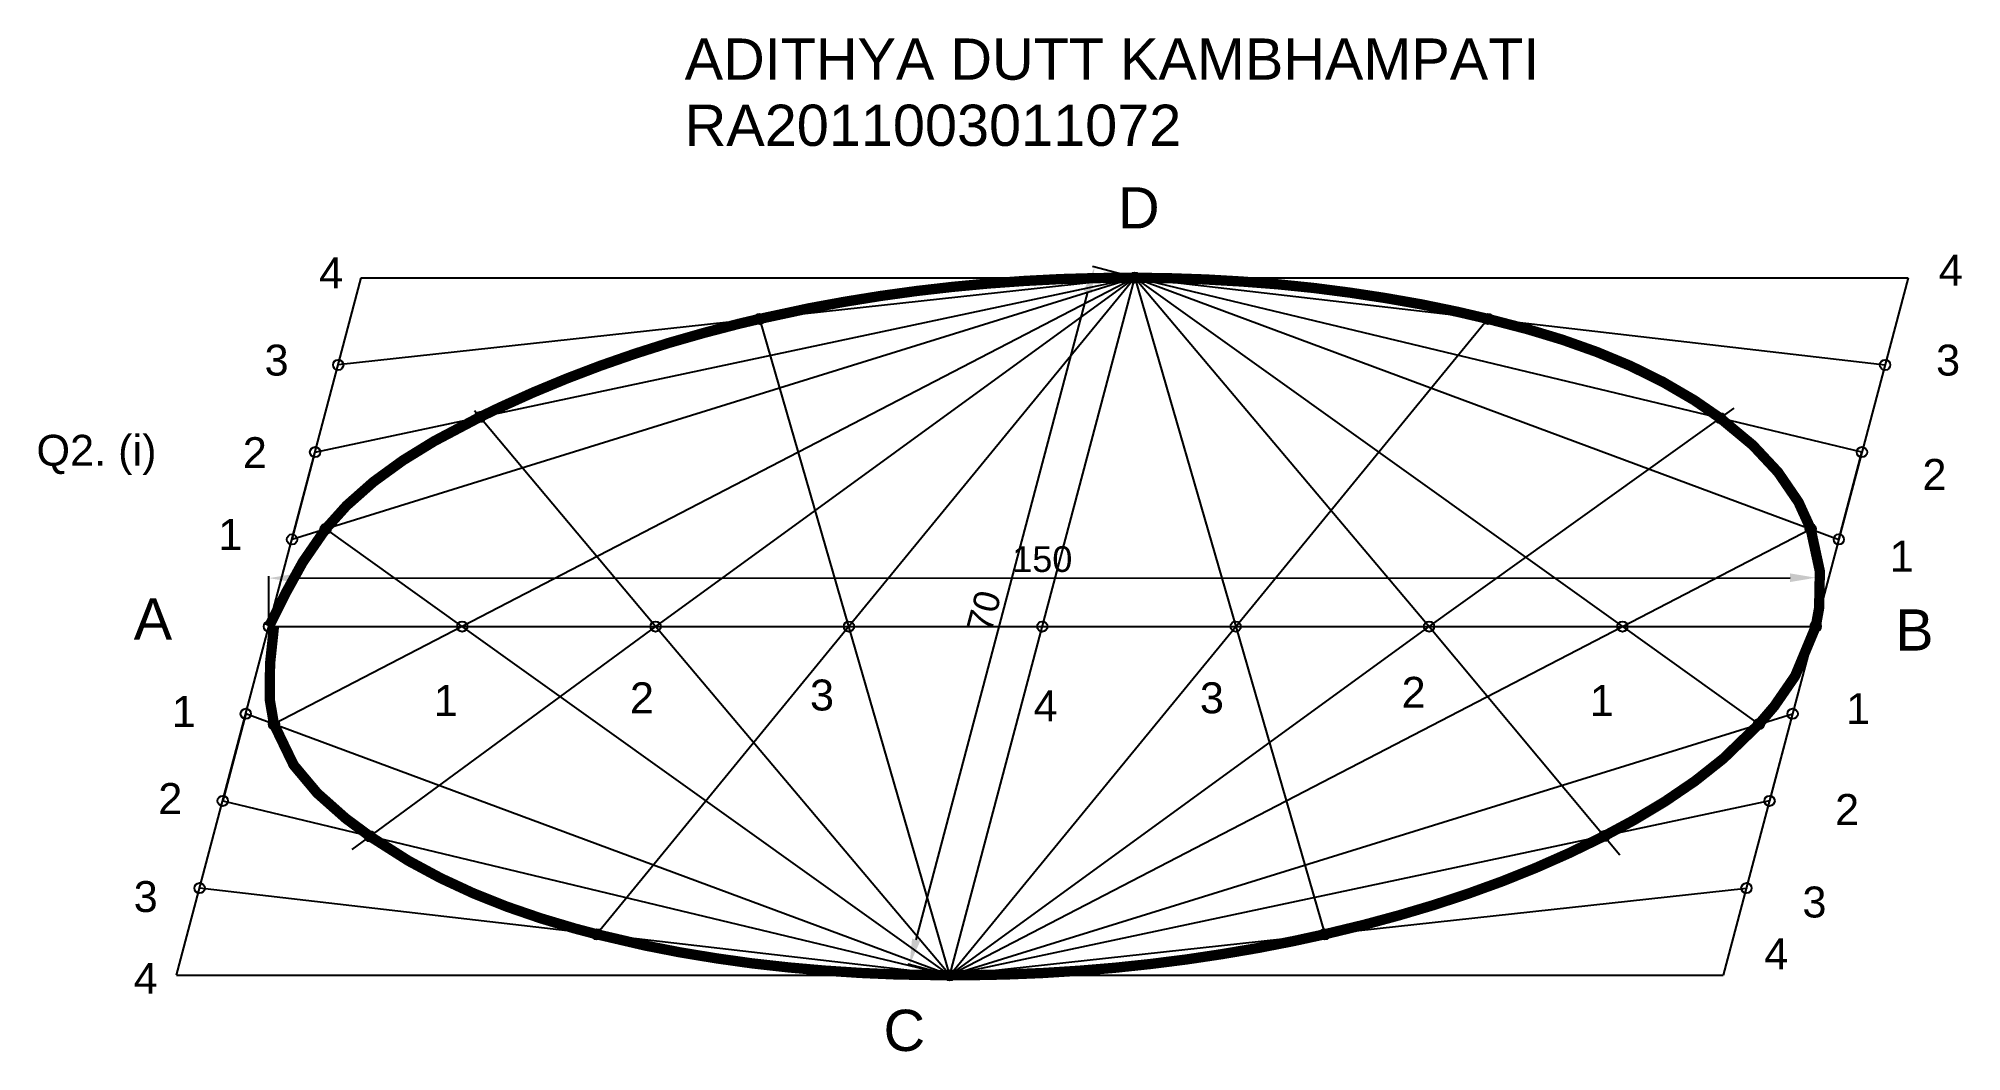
# Model space of a CAD drawing. Header units: millimetres. Extents: x 112 to 299, y 119 to 217.
import ezdxf

# ---------------------------------------------------------------- set-up
doc = ezdxf.new("R2010")
doc.units = ezdxf.units.MM
doc.header["$MEASUREMENT"] = 0
doc.header["$PDMODE"] = 32
doc.styles.get("Standard").update_dxf_attribs({"font": 'arial.ttf'})
doc.dimstyles.new('', dxfattribs={"dimtxt": 2.5, "dimasz": 2.5, "dimexe": 0.18, "dimexo": 0.0625, "dimgap": 0.53, "dimtad": 1, "dimdec": 0, "dimdsep": 46, "dimtxsty": 'Standard', "dimcen": 2.5, "dimadec": 0, "dimazin": 0, "dimtfac": 1, "dimtdec": 0, "dimtmove": 0, "dimatfit": 3, "dimfxl": 1, "dimtolj": 1, "dimtzin": 0, "dimarcsym": 0})

# ---------------------------------------------------------------- blocks, each defined once
blk = doc.blocks.new('*D2')
at = {"color": 0, "linetype": 'ByBlock', "lineweight": -2, "transparency": 16777216}
for p, q in [((218.64, 193.64), (214.62, 194.71)), ((197.51, 129.41), (214.16, 192.24)), ((200.72, 125.98), (196.7, 127.04))]:
    blk.add_line(p, q, dxfattribs=at)
at = {"color": 0, "transparency": 16777216}
for points in [[(213.75, 192.35), (214.56, 192.14), (214.8, 194.66)], [(197.11, 129.52), (197.91, 129.3), (196.87, 126.99)]]:
    blk.add_solid(points, dxfattribs=at)
at = {"layer": 'Defpoints', "color": 0, "transparency": 16777216}
for p in [(214.8, 194.66), (218.7, 193.63), (200.78, 125.96)]:
    blk.add_point(p, dxfattribs=at)
at = {"color": 0, "transparency": 16777216, "insert": (204.09, 161.29), "char_height": 2.5, "attachment_point": 5, "rotation": 75.1622}
blk.add_mtext('\\A1;70', dxfattribs=at)
blk = doc.blocks.new('*D3')
at = {"color": 0, "linetype": 'ByBlock', "lineweight": -2, "transparency": 16777216}
for p, q in [((134.74, 159.85), (134.74, 164.67)), ((137.24, 164.49), (282.25, 164.53)), ((284.75, 159.9), (284.75, 164.71))]:
    blk.add_line(p, q, dxfattribs=at)
at = {"color": 0, "transparency": 16777216}
for points in [[(137.24, 164.91), (137.24, 164.07), (134.74, 164.49)], [(282.25, 164.95), (282.25, 164.11), (284.75, 164.53)]]:
    blk.add_solid(points, dxfattribs=at)
at = {"layer": 'Defpoints', "color": 0, "transparency": 16777216}
for p in [(284.75, 164.53), (134.74, 159.79), (284.75, 159.83)]:
    blk.add_point(p, dxfattribs=at)
at = {"color": 0, "transparency": 16777216, "insert": (209.74, 166.32), "char_height": 2.5, "attachment_point": 5, "rotation": 0.0161}
blk.add_mtext('\\A1;150', dxfattribs=at)

msp = doc.modelspace()

# ---------------------------------------------------------------- linework, layer by layer
for p, q in [((125.78, 125.96), (143.7, 193.63)), ((218.7, 193.63), (136.98, 168.25)), ((139.22, 176.71), (218.7, 193.63)), ((218.7, 193.63), (141.46, 185.17)), ((143.7, 193.63), (293.7, 193.63)), ((218.7, 193.63), (153.49, 159.79)), ((218.7, 193.63), (172.24, 159.79)), ((218.7, 193.63), (190.99, 159.79)), ((200.78, 125.96), (218.7, 193.63)), ((218.7, 193.63), (286.98, 168.25)), ((289.22, 176.71), (218.7, 193.63)), ((218.7, 193.63), (291.46, 185.17)), ((218.7, 193.63), (228.49, 159.79)), ((218.7, 193.63), (247.24, 159.79)), ((218.7, 193.63), (265.99, 159.79)), ((293.7, 193.63), (275.78, 125.96)), ((190.99, 159.79), (182.35, 189.64)), ((228.49, 159.79), (252.94, 189.64)), ((247.24, 159.79), (276.84, 180.97)), ((172.24, 159.79), (154.68, 180.71)), ((136.98, 168.25), (139.22, 176.71)), ((286.98, 168.25), (289.22, 176.71)), ((153.49, 159.79), (140.25, 169.27)), ((265.99, 159.79), (284.25, 169.27)), ((134.74, 159.79), (284.74, 159.79)), ((153.49, 159.79), (135.23, 150.32)), ((172.24, 159.79), (142.78, 138.17)), ((200.78, 125.96), (153.49, 159.79)), ((190.99, 159.79), (166.54, 129.94)), ((200.78, 125.96), (172.24, 159.79)), ((200.78, 125.96), (190.99, 159.79)), ((200.78, 125.96), (228.49, 159.79)), ((200.78, 125.96), (247.24, 159.79)), ((200.78, 125.96), (265.99, 159.79)), ((228.49, 159.79), (237.13, 129.94)), ((247.24, 159.79), (265.74, 137.64)), ((265.99, 159.79), (279.23, 150.32)), ((132.5, 151.33), (130.26, 142.88)), ((200.78, 125.96), (132.5, 151.33)), ((200.78, 125.96), (282.5, 151.33)), ((282.5, 151.33), (280.26, 142.88)), ((130.26, 142.88), (200.78, 125.96)), ((280.26, 142.88), (200.78, 125.96)), ((200.78, 125.96), (128.02, 134.42)), ((200.78, 125.96), (278.02, 134.42)), ((125.78, 125.96), (275.78, 125.96))]:
    msp.add_line(p, q)
at = {"color": 1, "const_width": 1}
msp.add_lwpolyline([(134.74, 159.79), (136.33, 162.97), (138.03, 166.05), (140.25, 169.27), (142.27, 171.52), (144.88, 173.83), (147.74, 175.91), (150.78, 177.78), (155.19, 180.11), (157.15, 181.05), (160.39, 182.51), (163.65, 183.86), (166.93, 185.11), (170.24, 186.26), (173.57, 187.32), (176.93, 188.28), (180.31, 189.16), (182.35, 189.64), (187.14, 190.67), (190.58, 191.3), (194.05, 191.86), (197.53, 192.34), (201.02, 192.74), (204.52, 193.07), (208.04, 193.32), (211.55, 193.5), (215.07, 193.6), (218.7, 193.63), (222.1, 193.58), (225.62, 193.46), (229.12, 193.26), (232.62, 192.99), (236.12, 192.63), (239.6, 192.18), (243.07, 191.65), (246.53, 191.04), (249.98, 190.33), (252.94, 189.64), (256.82, 188.63), (260.19, 187.61), (263.51, 186.43), (266.76, 185.08), (269.92, 183.52), (272.97, 181.74), (275.49, 180), (278.64, 177.38), (281.08, 174.77), (283.07, 171.86), (284.25, 169.27), (285.14, 165.15), (285.07, 161.59), (284.74, 159.79), (282.74, 154.99), (280.72, 152.06), (279.23, 150.32), (275.78, 146.98), (273.03, 144.8), (270.12, 142.82), (267.1, 141.01), (264.22, 139.46), (260.82, 137.81), (257.61, 136.39), (254.35, 135.08), (251.04, 133.88), (247.71, 132.78), (244.34, 131.78), (240.94, 130.86), (237.13, 129.94), (234.1, 129.28), (230.66, 128.61), (227.2, 128.02), (223.73, 127.5), (220.25, 127.06), (216.76, 126.69), (213.26, 126.4), (209.75, 126.18), (206.23, 126.04), (202.71, 125.97), (200.78, 125.96), (195.65, 126.04), (192.13, 126.19), (188.6, 126.42), (185.09, 126.73), (181.59, 127.12), (178.11, 127.61), (174.65, 128.18), (171.22, 128.85), (166.54, 129.94), (164.45, 130.49), (161.13, 131.48), (157.84, 132.61), (154.6, 133.9), (151.41, 135.38), (148.27, 137.07), (144.53, 139.45), (142.19, 141.18), (139.43, 143.63), (137.14, 146.36), (135.23, 150.32), (134.83, 152.66), (134.85, 156.17), (135.23, 159.79)], dxfattribs=at)
for p in [(218.7, 193.63), (182.35, 189.64), (252.94, 189.64), (141.46, 185.17), (291.46, 185.17), (155.19, 180.11), (275.49, 180), (139.22, 176.71), (289.22, 176.71), (140.25, 169.27), (284.25, 169.27), (136.98, 168.25), (286.98, 168.25), (134.74, 159.79), (134.74, 159.79), (153.49, 159.79), (172.24, 159.79), (190.99, 159.79), (209.74, 159.79), (228.49, 159.79), (247.24, 159.79), (265.99, 159.79), (284.74, 159.79), (284.75, 159.83), (132.5, 151.33), (282.5, 151.33), (135.23, 150.32), (279.23, 150.32), (130.26, 142.88), (280.26, 142.88), (144.53, 139.45), (264.22, 139.46), (128.02, 134.42), (278.02, 134.42), (166.54, 129.94), (237.13, 129.94), (200.78, 125.96)]:
    msp.add_point(p)

# ---------------------------------------------------------------- texts
for s, height, p in [('ADITHYA DUTT KAMBHAMPATI', 4, (175.06, 212.84)), ('RA2011003011072', 4, (175.06, 206.42)), ('D', 4, (217.08, 198.41)), ('4', 3, (296.67, 192.86)), ('4', 3, (139.61, 192.6)), ('3', 3, (134.32, 184.14)), ('3', 3, (296.41, 184.14)), ('Q2. (i)', 3, (112.2, 175.39)), ('2', 3, (132.21, 175.16)), ('2', 3, (295.09, 173.05)), ('1', 3, (129.83, 167.23)), ('1', 3, (291.91, 165.12)), ('A', 4, (121.63, 158.52)), ('B', 4, (292.44, 157.46)), ('2', 3, (244.58, 151.91)), ('1', 3, (125.33, 150.06)), ('1', 3, (150.72, 151.12)), ('2', 3, (169.75, 151.38)), ('3', 3, (187.21, 151.65)), ('4', 3, (208.89, 150.59)), ('3', 3, (225.02, 151.38)), ('1', 3, (262.83, 151.12)), ('1', 3, (287.68, 150.33)), ('2', 3, (124.01, 141.61)), ('2', 3, (286.62, 140.55)), ('3', 3, (121.63, 132.1)), ('3', 3, (283.45, 131.57)), ('4', 3, (279.75, 126.55)), ('4', 3, (121.63, 124.17)), ('C', 4, (194.34, 118.62))]:
    msp.add_text(s, height=height).set_placement(p)

# ---------------------------------------------------------------- dimensions: what is measured, and where the dimension line sits
for p1, p2, distance, picture, middle in [((200.78, 125.96), (218.7, 193.63), 4.04, '*D2', (204.09, 161.29)), ((134.74, 159.79), (284.75, 159.83), 4.7, '*D3', (209.74, 166.32))]:
    dim = msp.add_aligned_dim(p1=p1, p2=p2, distance=distance, dimstyle='')
    dim.commit()
    dim.dimension.update_dxf_attribs({"geometry": picture, "text_midpoint": middle})

doc.saveas('drawing.dxf')
